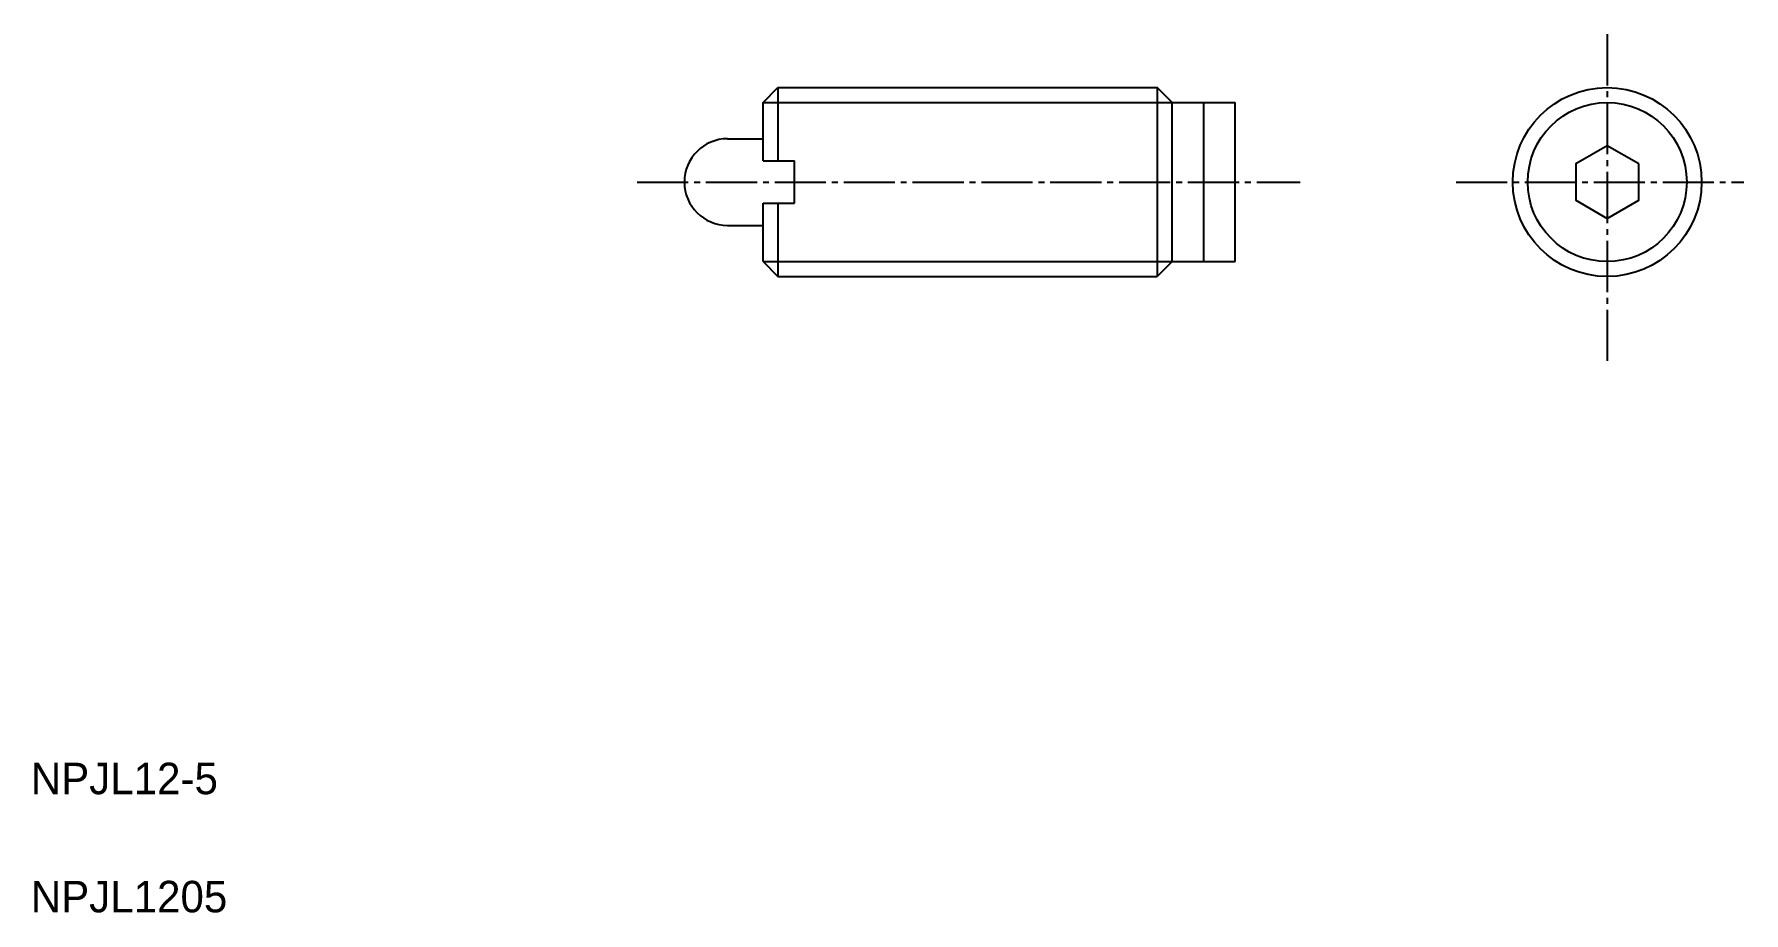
# Model space of a CAD drawing. Extents: x 5 to 114, y 5 to 61.
import ezdxf

# ---------------------------------------------------------------- set-up
doc = ezdxf.new("R2010")
doc.units = 0
doc.header["$LTSCALE"] = 0.25
doc.linetypes.add('CENTER', pattern=[17.5, 13, -1.5, 1.5, -1.5])
doc.layers.get('0').update_dxf_attribs({"linetype": 'CONTINUOUS'})
doc.layers.add('CENTER', color=1, linetype='CENTER')

msp = doc.modelspace()

# ---------------------------------------------------------------- linework, layer by layer
for p, q in [((51.53, 56.42), (52.47, 57.37)), ((52.47, 57.37), (52.47, 52.72)), ((52.47, 57.37), (76.58, 57.37)), ((76.58, 57.37), (76.58, 45.37)), ((77.53, 56.42), (76.58, 57.37)), ((51.53, 52.72), (51.53, 56.42)), ((77.53, 56.42), (81.53, 56.42)), ((77.53, 46.32), (77.53, 56.42)), ((79.53, 46.32), (79.53, 56.42)), ((81.53, 46.32), (81.53, 56.42)), ((49.28, 54.12), (51.53, 54.12)), ((49.84, 54.12), (49.84, 54.12)), ((50.4, 54.12), (50.4, 54.12)), ((51.53, 52.72), (53.53, 52.72)), ((53.53, 50.02), (53.53, 52.72)), ((51.53, 46.32), (51.53, 50.02)), ((51.53, 50.02), (53.53, 50.02)), ((52.47, 50.02), (52.47, 45.37)), ((49.28, 48.62), (51.53, 48.62)), ((51.53, 46.32), (52.47, 45.37)), ((77.53, 46.32), (76.58, 45.37)), ((77.53, 46.32), (81.53, 46.32)), ((52.47, 45.37), (76.58, 45.37))]:
    msp.add_line(p, q)
at = {"color": 3}
for p, q in [((51.53, 56.42), (77.53, 56.42)), ((51.53, 46.32), (77.53, 46.32))]:
    msp.add_line(p, q, dxfattribs=at)
msp.add_lwpolyline([(107.17, 52.53), (105.17, 53.68), (103.17, 52.53), (103.17, 50.22), (105.17, 49.06), (107.17, 50.22)], close=True)
for radius in [6, 5.05]:
    msp.add_circle((105.17, 51.37), radius)
msp.add_arc((49.28, 51.37), 2.75, 90, 270)
at = {"layer": 'CENTER', "color": 1, "linetype": 'CENTER'}
for p, q in [((105.17, 60.76), (105.17, 39.92)), ((43.53, 51.37), (85.65, 51.37)), ((95.57, 51.37), (113.85, 51.37))]:
    msp.add_line(p, q, dxfattribs=at)

# ---------------------------------------------------------------- texts
for s, p in [('NPJL12-5', (5, 12.5)), ('NPJL1205', (5, 5))]:
    msp.add_text(s, height=2).set_placement(p)

doc.saveas('drawing.dxf')
